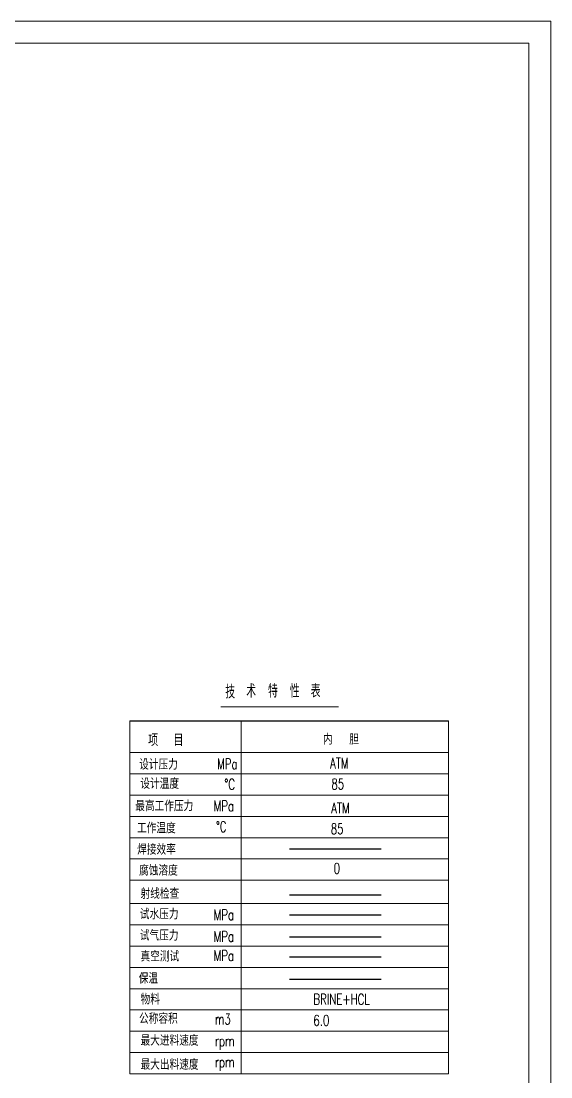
# Model space of a CAD drawing. Extents: x -890 to 393, y -176 to 665.
# Drawn here: x -535.2 to -296, y 188.6 to 665.2 of the extents above; entities that cross this region are included whole.
import ezdxf

# ---------------------------------------------------------------- set-up
doc = ezdxf.new("R2010")
doc.units = 0
doc.header["$LTSCALE"] = 10
doc.header["$MEASUREMENT"] = 0
doc.layers.get('0').update_dxf_attribs({"linetype": 'CONTINUOUS'})
for name, color, linetype, lineweight in [('DIM', 3, 'CONTINUOUS', 9), ('FULL', 7, 'CONTINUOUS', 15), ('THIN', 3, 'CONTINUOUS', 13), ('标注线', 80, 'CONTINUOUS', 15)]:
    doc.layers.add(name, color=color, linetype=linetype, lineweight=lineweight)
doc.layers.add('HATCH', color=2, linetype='CONTINUOUS')
doc.styles.add('HZ4', font='romans.shx', dxfattribs={"width": 0.7, "height": 4, "bigfont": 'hztxt.shx'})
doc.styles.add('HZ5', font='romans.shx', dxfattribs={"width": 0.7, "height": 5, "bigfont": 'hztxt.shx'})
doc.styles.add('RMO4', font='romans.shx', dxfattribs={"width": 0.7, "height": 4, "bigfont": 'hztxt.shx'})

msp = doc.modelspace()

# ---------------------------------------------------------------- linework, layer by layer
at = {"color": 7}
msp.add_line((-486.17, 349.39), (-342.17, 349.39), dxfattribs=at)
at = {"layer": 'DIM', "color": 7}
for p, q in [((-445.01, 355.69), (-391.89, 355.69)), ((-435.87, 349.39), (-435.87, 190.02)), ((-486.17, 334.99), (-342.17, 334.99)), ((-486.17, 325.39), (-342.17, 325.39)), ((-486.17, 315.79), (-342.17, 315.79)), ((-486.17, 306.19), (-342.17, 306.19)), ((-486.17, 296.59), (-342.17, 296.59)), ((-486.17, 286.99), (-342.17, 286.99)), ((-486.17, 277.39), (-342.17, 277.39)), ((-486.17, 266.82), (-342.17, 266.82)), ((-486.17, 257.22), (-342.17, 257.22)), ((-486.17, 247.62), (-342.17, 247.62)), ((-486.17, 238.02), (-342.17, 238.02)), ((-486.17, 228.42), (-342.17, 228.42)), ((-486.17, 218.82), (-342.17, 218.82)), ((-485.2, 218.82), (-342.17, 218.82)), ((-486.17, 209.22), (-342.17, 209.22))]:
    msp.add_line(p, q, dxfattribs=at)
at = {"layer": 'FULL', "color": 7}
for p, q in [((-305.96, 655.24), (-864.96, 655.24)), ((-305.96, -165.76), (-305.96, 655.24)), ((-486.17, 349.39), (-486.17, 190.02)), ((-486.17, 349.39), (-342.17, 349.39)), ((-342.17, 349.39), (-342.17, 190.02)), ((-486.17, 190.02), (-342.17, 190.02))]:
    msp.add_line(p, q, dxfattribs=at)
at = {"layer": 'HATCH', "color": 7}
for p, q in [((-414.07, 291.51), (-372.59, 291.51)), ((-414.07, 270.86), (-372.59, 270.86)), ((-414.07, 261.8), (-372.59, 261.8)), ((-414.07, 251.78), (-372.59, 251.78)), ((-414.07, 242.76), (-372.59, 242.76)), ((-414.07, 232.78), (-372.59, 232.78))]:
    msp.add_line(p, q, dxfattribs=at)
at = {"layer": 'THIN', "color": 7}
for p, q in [((-295.96, 665.24), (-889.96, 665.24)), ((-295.96, -175.76), (-295.96, 665.24))]:
    msp.add_line(p, q, dxfattribs=at)
at = {"layer": '标注线', "color": 7}
msp.add_line((-486.17, 199.62), (-342.17, 199.62), dxfattribs=at)

# ---------------------------------------------------------------- texts
at = {"layer": 'DIM', "color": 7, "width": 0.7}
for s, height, style, p in [('技', 6, 'HZ5', (-442.97, 359.45)), ('术', 6, 'HZ5', (-433.52, 359.84)), ('特', 6, 'HZ5', (-423.69, 359.84)), ('性', 6, 'HZ5', (-413.85, 359.84)), ('表', 6, 'HZ5', (-404.4, 359.84)), ('内   胆', 4.8, 'HZ4', (-398.91, 338.64)), ('设计压力', 4.8, 'HZ4', (-481.88, 327.3)), ('MPa', 4.8, 'RMO4', (-446.7, 327.49)), ('ATM', 4.8, 'RMO4', (-395.69, 327.87)), ('设计温度', 4.8, 'HZ4', (-481.36, 318.63)), ('%%DC', 4.8, 'RMO4', (-443.38, 318.3)), ('85', 4.8, 'RMO4', (-395.08, 318.41)), ('最高工作压力', 4.8, 'HZ4', (-483.66, 308.55)), ('MPa', 4.8, 'RMO4', (-448.26, 308.51)), ('ATM', 4.8, 'RMO4', (-395.18, 307.59)), ('工作温度', 4.8, 'HZ4', (-482.86, 298.56)), ('%%dC', 4.8, 'RMO4', (-447.22, 299.14)), ('85', 4.8, 'RMO4', (-395.37, 298.2)), ('焊接效率', 4.8, 'HZ4', (-482.78, 288.9)), ('腐蚀溶度', 4.8, 'HZ4', (-481.92, 279.45)), ('0', 4.8, 'HZ4', (-394.03, 280.34)), ('射线检查', 4.8, 'HZ4', (-481.27, 268.97)), ('试水压力', 4.8, 'HZ4', (-481.58, 259.72)), ('MPa', 4.8, 'RMO4', (-448.26, 259.4)), ('试气压力', 4.8, 'HZ4', (-481.58, 250.12)), ('MPa', 4.8, 'RMO4', (-448.26, 249.62)), ('真空测试', 4.8, 'HZ4', (-481.27, 240.65)), ('MPa', 4.8, 'RMO4', (-448.26, 240.94)), ('保温', 4.8, 'HZ4', (-482.04, 230.72)), ('物料', 4.8, 'HZ4', (-481.23, 221.27)), ('BRINE+HCL', 4.8, 'HZ4', (-403.22, 221.27)), ('公称容积', 4.8, 'HZ4', (-481.93, 212.55)), ('m3', 4.8, 'RMO4', (-447.71, 212.3)), ('6.0', 4.8, 'HZ4', (-403.22, 211.67)), ('最大进料速度', 4.8, 'HZ4', (-481.27, 202.68)), ('rpm', 4.8, 'RMO4', (-447.71, 202.44)), ('最大出料速度', 4.8, 'HZ4', (-481.27, 191.81)), ('rpm', 4.8, 'RMO4', (-447.71, 192.94))]:
    msp.add_text(s, height=height, dxfattribs=dict(at, style=style)).set_placement(p)
at = {"layer": 'DIM', "color": 7, "insert": (-477.86, 343.23), "char_height": 4.8, "width": 30.9223, "attachment_point": 1, "style": 'RMO4'}
msp.add_mtext('\\f仿宋_GB2312|b0|i0|c134|p49;项   目', dxfattribs=at)

doc.saveas('drawing.dxf')
